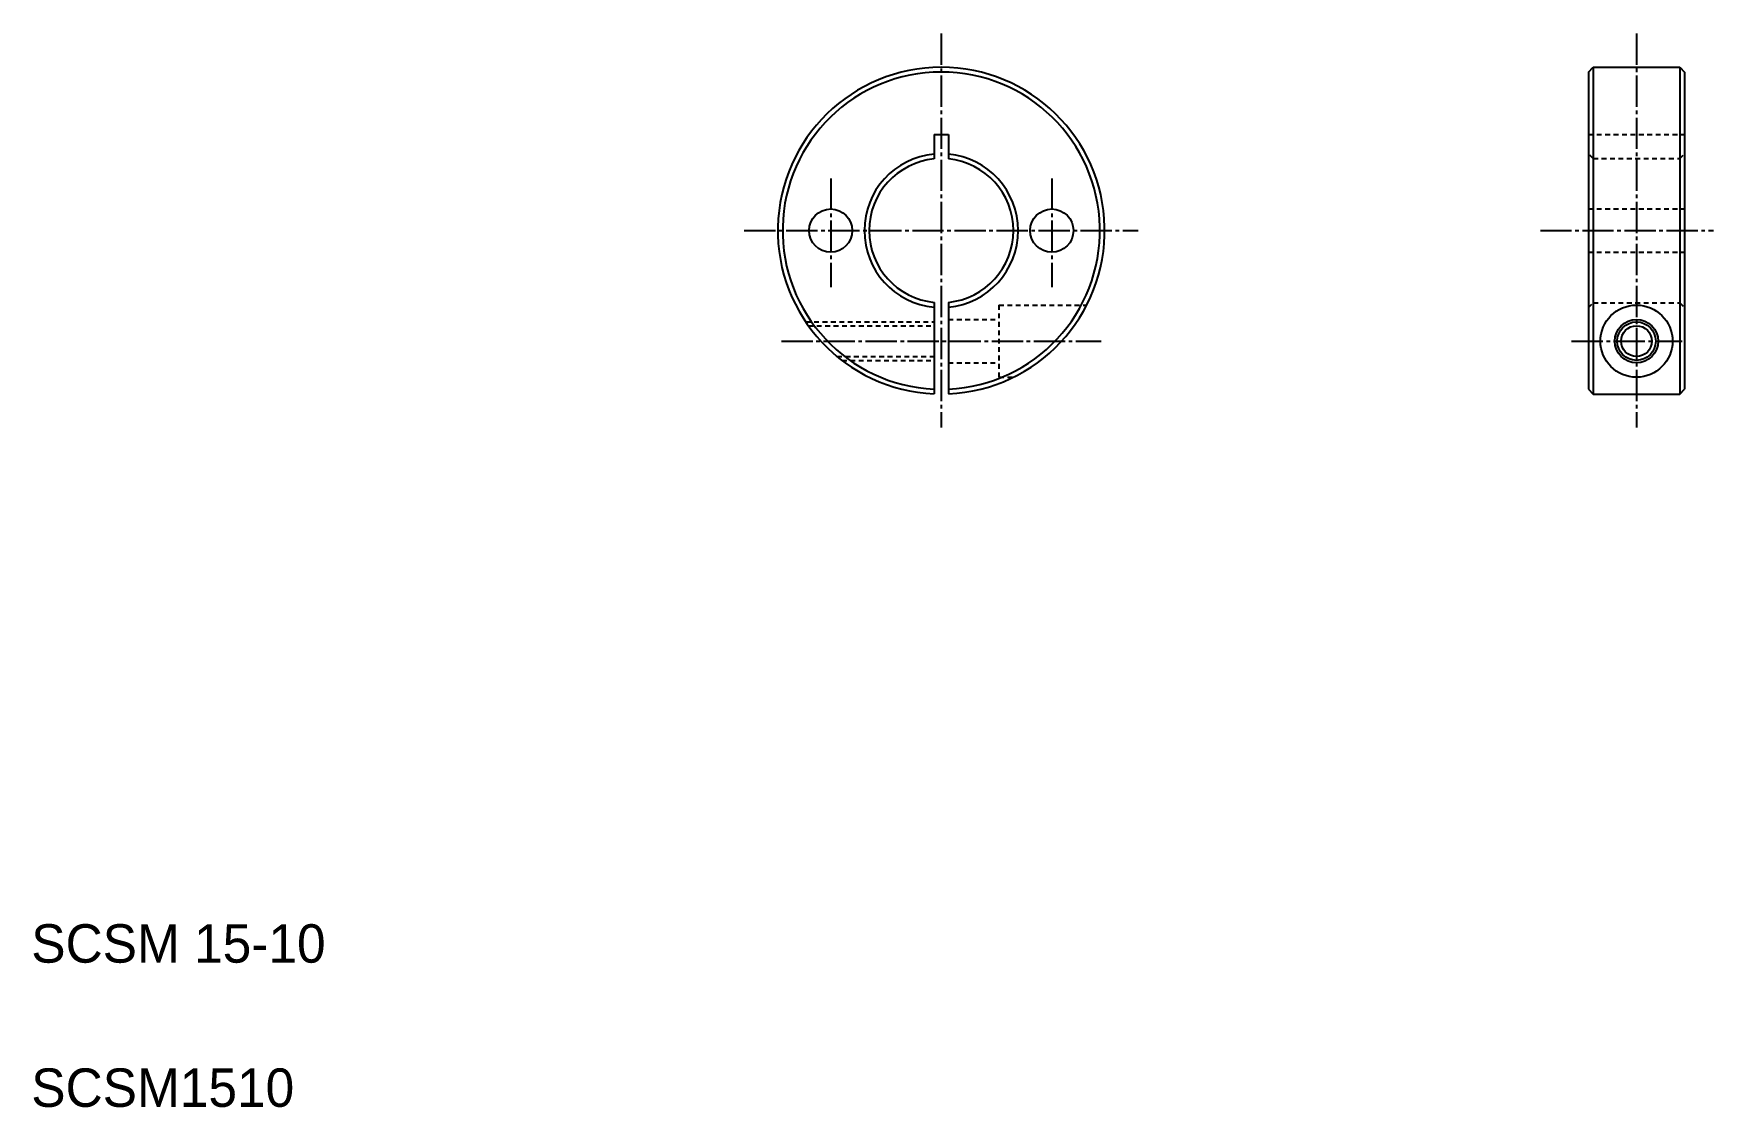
# Model space of a CAD drawing. Extents: x 10 to 185, y 10 to 122.
import ezdxf

# ---------------------------------------------------------------- set-up
doc = ezdxf.new("R2010")
doc.units = 0
doc.header["$LTSCALE"] = 0.25
doc.linetypes.add('CENTER', pattern=[17.5, 13, -1.5, 1.5, -1.5])
doc.linetypes.add('DASHED', pattern=[3.5, 2, -1.5])
doc.layers.get('0').update_dxf_attribs({"linetype": 'CONTINUOUS'})
doc.layers.add('CENTER', color=1, linetype='CENTER')

msp = doc.modelspace()

# ---------------------------------------------------------------- linework, layer by layer
at = {"color": 7, "linetype": 'CONTINUOUS'}
for p, q in [((171.98, 117.66), (172.48, 118.16)), ((171.98, 117.66), (171.98, 84.66)), ((172.48, 118.16), (172.48, 84.16)), ((172.48, 118.16), (181.48, 118.16)), ((181.48, 118.16), (181.48, 84.16)), ((181.48, 118.16), (181.98, 117.66)), ((181.98, 117.66), (181.98, 84.66)), ((103.91, 111.16), (103.91, 108.62)), ((103.91, 111.16), (105.41, 111.16)), ((105.41, 111.16), (105.41, 108.62)), ((103.91, 93.69), (103.91, 84.17)), ((105.41, 93.69), (105.41, 84.17)), ((171.98, 84.66), (172.48, 84.16)), ((172.48, 84.16), (181.48, 84.16)), ((181.48, 84.16), (181.98, 84.66))]:
    msp.add_line(p, q, dxfattribs=at)
at = {"color": 3, "linetype": 'DASHED'}
for p, q in [((171.98, 111.16), (181.98, 111.16)), ((172.48, 108.66), (171.98, 109.16)), ((172.48, 108.66), (181.48, 108.66)), ((181.48, 108.66), (181.98, 109.16)), ((171.98, 103.41), (181.98, 103.41)), ((171.98, 98.91), (181.98, 98.91)), ((110.66, 93.41), (110.66, 85.91)), ((110.66, 93.41), (119.79, 93.41)), ((171.98, 93.16), (172.48, 93.66)), ((172.48, 93.66), (181.48, 93.66)), ((181.48, 93.66), (181.98, 93.16)), ((90.56, 91.66), (103.91, 91.66)), ((90.84, 91.26), (103.91, 91.26)), ((105.41, 91.91), (110.66, 91.91)), ((93.83, 88.06), (103.91, 88.06)), ((94.33, 87.66), (103.91, 87.66)), ((105.41, 87.41), (110.66, 87.41)), ((110.66, 85.91), (112.17, 85.91))]:
    msp.add_line(p, q, dxfattribs=at)
for p, q in [((110.66, 91.53), (110.66, 91.53)), ((110.66, 89.66), (110.66, 89.66))]:
    msp.add_line(p, q)
for centre, radius in [((93.16, 101.16), 2.25), ((116.16, 101.16), 2.25), ((176.98, 89.66), 3.75), ((176.98, 89.66), 2.25), ((176.98, 89.66), 1.6)]:
    msp.add_circle(centre, radius)
at = {"color": 3}
msp.add_circle((176.98, 89.66), 2, dxfattribs=at)
at = {"color": 7, "linetype": 'CONTINUOUS'}
for radius, start, end in [(17, 272.5286, 267.4714), (16.5, 272.6053, 267.3947), (8, 95.3794, 264.6206), (7.5, 95.7392, 264.2608), (8, 0, 84.6206), (7.5, 0, 84.2608), (8, 275.3794, 0), (7.5, 275.7392, 0)]:
    msp.add_arc((104.66, 101.16), radius, start, end, dxfattribs=at)
at = {"layer": 'CENTER', "color": 1, "linetype": 'CENTER'}
for p, q in [((104.66, 121.66), (104.66, 80.66)), ((176.98, 121.66), (176.98, 80.66)), ((93.16, 106.57), (93.16, 95.29)), ((116.16, 106.57), (116.16, 95.29)), ((84.16, 101.16), (125.16, 101.16)), ((166.98, 101.16), (184.98, 101.16)), ((88.04, 89.66), (121.28, 89.66)), ((170.23, 89.66), (181.73, 89.66))]:
    msp.add_line(p, q, dxfattribs=at)

# ---------------------------------------------------------------- texts
for s, p in [('SCSM 15-10', (10, 25)), ('SCSM1510', (10, 10))]:
    msp.add_text(s, height=4).set_placement(p)

doc.saveas('drawing.dxf')
